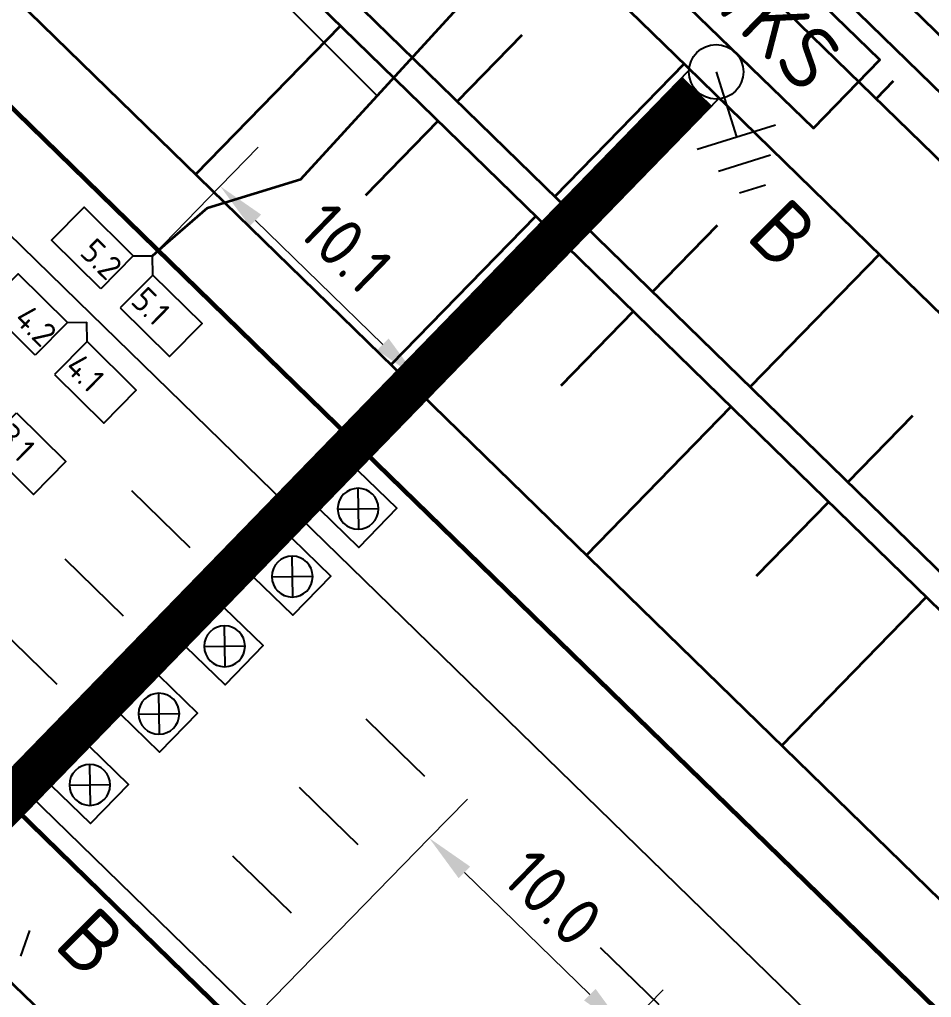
# Model space of a CAD drawing. Header units: metres. Extents: x 134219 to 139178, y 438661 to 444352.
# Drawn here: x 137758.36 to 137791.79, y 439994.38 to 440030.23 of the extents above; entities that cross this region are included whole.
import ezdxf
from ezdxf.enums import TextEntityAlignment as Align

# ---------------------------------------------------------------- set-up
doc = ezdxf.new("R2010")
doc.units = ezdxf.units.M
doc.linetypes.add('13strp', pattern=[4, 1, -3])
doc.linetypes.add('39strp', pattern=[12, 3, -9])
doc.layers.get('DEFPOINTS').update_dxf_attribs({"color": 193})
for name, color, linetype, lineweight in [('N-WE-KL-DATA-S', 10, 'Continuous', 25), ('N-WE-KL-DATA-T18', 1, 'Continuous', 18), ('N-WE-KL-DATA-T25', 7, 'Continuous', 25), ('N-WE-KL-ET_AARDING-S', 7, 'Continuous', 25), ('N-WE-KL-ET_AARDING_AARDELECTRODE-T18', 10, 'Continuous', 18), ('N-WE-KL-ET_AARDING_AARDELECTRODE-T25', 7, 'Continuous', 25), ('N-WE-KL-ET_LS_OV_KABEL-G', 10, 'KL-LS-OV-N', 35), ('N-WE-KL-ET_LS_OV_KABEL-M', 7, 'Continuous', 18), ('N-WE-KL-ET_LS_OV_KAST-G', 10, 'Continuous', 35), ('N-WE-KL-MONITORING-T18', 1, 'Continuous', 25), ('N-WE-VW-BEWEGWIJZERING_DRAAGCONSTRUCTIE-PORTAAL-S', 10, 'Continuous', 25), ('N-WE-VW-BEWEGWIJZERING_DRAAGCONSTRUCTIE_PORTAAL_POER-S', 7, 'Continuous', 25), ('N-WE-VW-VS-S', 160, 'Continuous', 25), ('N-WE-VW-VS-T18', 10, 'Continuous', 18), ('N-WE-VW-VS-T25', 7, 'Continuous', 25), ('Utd-ondergr-nw', 8, '13strp', 35), ('X-XX-AL-AANPIJLING-S', 7, 'Continuous', 25)]:
    doc.layers.add(name, color=color, linetype=linetype, lineweight=lineweight)
doc.layers.add('N-WE-KL-MONITORING-T25', color=2, linetype='Continuous')
doc.layers.add('Utd-weg-nw', color=8, linetype='Continuous')
doc.styles.add('ISO18', font='NLCS-ISO.ttf')
doc.styles.add('ISO25', font='NLCS-ISO.ttf')
doc.styles.add('NLCS-ISO', font='NLCS-ISO.ttf')
doc.styles.add('NLCS_18', font='NLCS-ISO.ttf', dxfattribs={"height": 1.8})
doc.linetypes.add('KL-LS-OV-N', pattern='A,4,-1,[103,NLCS.SHX,S=0.75,R=0,X=0,Y=0],-1,4,-1.5,["0V",Standard,S=1,R=0,X=0,Y=-0.5],-3', length=14.5)
doc.dimstyles.new('NLCS_t18_pijl_Dimension_l3_h1', dxfattribs={"dimtxt": 1.8, "dimasz": 1.8, "dimexe": 2, "dimexo": 2, "dimgap": 0.7, "dimtad": 1, "dimdec": 1, "dimzin": 0, "dimdsep": 46, "dimtxsty": 'NLCS_18', "dimcen": 2.5, "dimdle": 2, "dimclrd": 256, "dimclre": 256, "dimclrt": 256, "dimadec": 1, "dimazin": 0, "dimtfac": 1, "dimtdec": 1, "dimtofl": 0, "dimtmove": 1, "dimatfit": 0, "dimfxl": 0, "dimtolj": 1, "dimtzin": 0, "dimlwd": 18, "dimlwe": 18, "dimarcsym": 0})

# ---------------------------------------------------------------- blocks, each defined once
blk = doc.blocks.new('SVW-BEWEGWIJZERING_DRAAGCONSTRUCTIE_PORTAAL_ANWB (A2 78.450 HRL)')
for points in [[(-0.999, 0.048), (-29.652, -29.437)], [(0.077, -0.997), (-28.577, -30.483)]]:
    blk.add_lwpolyline(points)
at = {"ltscale": 10}
blk.add_lwpolyline([(-0.697, -0.717, 1.5, 1.5, 0), (-28.879, -29.717, 0, 0, 0)], format="xyseb", dxfattribs=at)
blk = doc.blocks.new('SKL-DATA_SIGNAALGEVER_DYNAMISCH-SO')
blk.add_line((0, 2), (0, -2))
blk.add_lwpolyline([(0, -1), (0, 1), (-2, 1), (-2, -1)], close=True)
for points in [[(-0.47, -0.53), (-1.53, 0.53)], [(-0.47, 0.53), (-1.53, -0.53)]]:
    blk.add_lwpolyline(points)
blk.add_circle((-1, 0), 0.75)
at = {"layer": 'N-WE-KL-DATA-T18', "linetype": 'ByBlock', "style": 'NLCS-ISO', "flags": 1}
for tag, p in [('LEVERANCIER', (0, -6.431)), ('BEHOREND_BIJ_PORTAAL_(CONSTRUCTIENUMMER)', (0, -10.215)), ('LOCATIE', (0, -14)), ('TYPE_SIGNAALGEVER', (0, -17.784)), ('PB-ADRES', (0, -21.569)), ('RIJSTROOK_(1,2,3,ETC.)', (0, -25.353)), ('BPS-CODERING', (0, -29.138)), ('OVERIGE_OPMERKING(EN)_1', (0, -32.922)), ('OVERIGE_OPMERKING(EN)_2', (0, -36.707))]:
    blk.add_attdef(tag, p, '', height=1.8, dxfattribs=at)
at = {"layer": 'N-WE-KL-DATA-T25', "linetype": 'ByBlock', "style": 'NLCS-ISO'}
blk.add_attdef('OMSCHRIJVING_T.B.V._LEGENDA', (0, 4.715), '', height=2.5, dxfattribs=at)
blk = doc.blocks.new('SVW-VS_KAST_BERMKAST-SO')
blk.add_lwpolyline([(-4, -1), (4, -1), (4, -4.5), (-4, -4.5)], close=True)
at = {"layer": 'N-WE-VW-VS-T18', "style": 'NLCS-ISO', "flags": 1}
for tag, p in [('OMSCHRIJVING_LEGENDA', (0, -11.181)), ('CONSTRUCTIENUMMER', (0, -14.965)), ('LOCATIE', (0, -18.75)), ('BPS-CODERING', (0, -22.534)), ('NAAM_TB_POORTNUMMER_1', (0, -26.319)), ('CLID_POORTNUMMER_1', (0, -30.103)), ('IP-ADRES_POORTNUMMER_1', (0, -33.888)), ('NAAM_TB_POORTNUMMER_2', (0, -37.672)), ('CLID_POORTNUMMER_2', (0, -41.457)), ('IP-ADRES_POORTNUMMER_2', (0, -45.241)), ('NAAM_TB_POORTNUMMER_3', (0, -49.026)), ('CLID_POORTNUMMER_3', (0, -52.81)), ('IP-ADRES_POORTNUMMER_3', (0, -56.595)), ('NAAM_TB_POORTNUMMER_4', (0, -60.379)), ('CLID_POORTNUMMER_4', (0, -64.164)), ('IP-ADRES_POORTNUMMER_4', (0, -67.948)), ('NAAM_SWITCH', (0, -71.733)), ('IP-ADRES_SWITCH', (0, -75.517)), ('VOEDINGSPUNT', (0, -79.302)), ('POSITIE_X', (0, -86.871)), ('POSITIE_Y', (0, -90.655)), ('OVERIGE_OPMERKING(EN)_1', (0, -94.44)), ('OVERIGE_OPMERKING(EN)_2', (0, -98.224))]:
    blk.add_attdef(tag, p, '', height=1.8, dxfattribs=at)
at = {"layer": 'N-WE-VW-VS-T18', "style": 'NLCS-ISO'}
blk.add_attdef('GROEPSNUMMER', (0, -83.086), '', height=1.8, dxfattribs=at)
at = {"layer": 'N-WE-VW-VS-T25', "style": 'NLCS-ISO'}
blk.add_attdef('SOORT_KAST', text='', height=2.25, dxfattribs=at).set_placement((0, -2.75), align=Align.MIDDLE_CENTER)
blk = doc.blocks.new('SVW-TDI_HULP_DETECTIELUS-SO')
blk.add_line((0.5, 0.5), (0, 0))
at = {"color": 0, "linetype": 'ByBlock'}
blk.add_lwpolyline([(0.5, 2.192), (3.038, 2.192), (3.038, 0.5), (0.5, 0.5)], close=True, dxfattribs=at)
at = {"layer": 'N-WE-VW-VS-T18', "linetype": 'ByBlock', "style": 'NLCS-ISO', "flags": 1}
for tag, p in [('OMSCHRIJVING_LEGENDA', (7.741, -6.192)), ('NABIJ_PORTAAL', (7.741, -9.976)), ('LOCATIE', (7.741, -13.761)), ('RIJSTROKEN', (7.741, -17.545)), ('OVERIGE_OPMERKING(EN)_1', (7.741, -21.33)), ('OVERIGE_OPMERKING(EN)_2', (7.741, -25.114))]:
    blk.add_attdef(tag, p, '', height=1.8, dxfattribs=at)
at = {"layer": 'N-WE-VW-VS-T25', "linetype": 'ByBlock', "style": 'NLCS-ISO'}
blk.add_attdef('LUSNUMMER', text='', height=1.8, dxfattribs=at).set_placement((2.264, 1.346), align=Align.MIDDLE)
blk = doc.blocks.new('SKL-ET_AARDING_AARDELEKTRODE-SO (1)')
for points in [[(2.5, 1.5), (2.5, -1.5)], [(3.5, 1), (3.5, -1)], [(4.5, -0.5), (4.5, 0.5)], [(0, 0), (2.5, 0)]]:
    blk.add_lwpolyline(points)
at = {"layer": 'N-WE-KL-ET_AARDING_AARDELECTRODE-T18', "style": 'NLCS-ISO', "flags": 1}
for tag, p in [('OMSCHRIJVING_LEGENDA', (0, -8.635)), ('CONSTRUCTIENUMMER', (0, -12.42)), ('LOCATIE', (0, -16.204)), ('OVERIGE_OPMERKING(EN)_1', (0, -19.989)), ('OVERIGE_OPMERKING(EN)_2', (0, -23.773))]:
    blk.add_attdef(tag, p, '', height=1.8, dxfattribs=at)
at = {"layer": 'N-WE-KL-ET_AARDING_AARDELECTRODE-T25', "style": 'NLCS-ISO'}
blk.add_attdef('TYPE_SYMBOOL', (0, 4.405), '', height=2.25, dxfattribs=at)
blk = doc.blocks.new('SVW-BEWEGWIJZERING_DRAAGCONSTRUCTIE_PORTAAL')
blk.add_circle((0, 0), 1)
at = {"layer": 'N-WE-KL-MONITORING-T18', "style": 'ISO18', "flags": 1}
for tag, p in [('OMSCHRIJVING_LEGENDA', (9, -7.431)), ('CONSTRUCTIENUMMER', (9, -11.215)), ('LOCATIE', (9, -15)), ('LENGTE_PORTAAL', (9, -18.784)), ('TYPE_PORTAAL', (9, -22.569)), ('BPS-CODERING', (9, -26.353)), ('OVERIGE_OPMERKING(EN)_1', (9, -30.138)), ('OVERIGE_OPMERKING(EN)_2', (9, -33.922))]:
    blk.add_attdef(tag, p, '', height=1.8, dxfattribs=at)
blk = doc.blocks.new('SVW-BEWEGWIJZERING_DRAAGCONSTRUCTIE_PORTAAL_POER-SO')
blk.add_circle((0, 0), 1)
at = {"layer": 'N-WE-KL-MONITORING-T18', "style": 'ISO18', "flags": 1}
for tag, p in [('OMSCHRIJVING_LEGENDA', (0, 28.559)), ('CONSTRUCTIENUMMER', (0, 24.775)), ('LOCATIE', (0, 20.99)), ('TYPE_POER', (0, 17.206)), ('POSITIE_POER', (0, 13.421)), ('OVERIGE_OPMERKING(EN)_1', (0, 9.637)), ('OVERIGE_OPMERKING(EN)_2', (0, 5.852))]:
    blk.add_attdef(tag, p, '', height=1.8, dxfattribs=at)
blk = doc.blocks.new('*D365')
at = {"layer": 'DEFPOINTS', "color": 0, "transparency": 16777216}
for p in [(137773.382, 440000.224), (137773.382, 440000.224), (137780.557, 439993.229)]:
    blk.add_point(p, dxfattribs=at)
at = {"layer": 'N-WE-KL-ET_LS_OV_KABEL-M', "lineweight": 18, "transparency": 16777216}
for p, q in [((137773.382, 440000.224), (137774.778, 440001.656)), ((137780.557, 439993.229), (137781.953, 439994.661))]:
    blk.add_line(p, q, dxfattribs=at)
at = {"layer": 'N-WE-KL-ET_LS_OV_KABEL-M', "linetype": 'Continuous', "lineweight": 18, "transparency": 16777216}
blk.add_line((137779.268, 439994.485), (137774.671, 439998.967), dxfattribs=at)
at = {"layer": 'N-WE-KL-ET_LS_OV_KABEL-M', "transparency": 16777216}
for points in [[(137774.88, 439999.182), (137774.461, 439998.753), (137773.382, 440000.224)], [(137779.478, 439994.7), (137779.059, 439994.27), (137780.557, 439993.229)]]:
    blk.add_solid(points, dxfattribs=at)
at = {"layer": 'N-WE-KL-ET_LS_OV_KABEL-M', "transparency": 16777216, "insert": (137777.915, 439998.039), "char_height": 1.8, "attachment_point": 5, "rotation": 315.7285, "style": 'NLCS_18'}
blk.add_mtext('\\A1;10.0', dxfattribs=at)
blk = doc.blocks.new('*D371')
at = {"layer": 'DEFPOINTS', "color": 0, "transparency": 16777216}
for p in [(137765.717, 440024.123), (137765.717, 440024.123), (137772.973, 440017.072)]:
    blk.add_point(p, dxfattribs=at)
at = {"layer": 'N-WE-KL-ET_LS_OV_KABEL-M', "lineweight": 18, "transparency": 16777216}
for p, q in [((137765.717, 440024.123), (137767.111, 440025.558)), ((137772.973, 440017.072), (137774.367, 440018.506))]:
    blk.add_line(p, q, dxfattribs=at)
at = {"layer": 'N-WE-KL-ET_LS_OV_KABEL-M', "linetype": 'Continuous', "lineweight": 18, "transparency": 16777216}
blk.add_line((137771.682, 440018.326), (137767.008, 440022.869), dxfattribs=at)
at = {"layer": 'N-WE-KL-ET_LS_OV_KABEL-M', "transparency": 16777216}
for points in [[(137767.217, 440023.084), (137766.799, 440022.654), (137765.717, 440024.123)], [(137771.891, 440018.541), (137771.473, 440018.111), (137772.973, 440017.072)]]:
    blk.add_solid(points, dxfattribs=at)
at = {"layer": 'N-WE-KL-ET_LS_OV_KABEL-M', "transparency": 16777216, "insert": (137770.322, 440021.879), "char_height": 1.8, "attachment_point": 5, "rotation": 315.8197, "style": 'NLCS_18'}
blk.add_mtext('\\A1;10.1', dxfattribs=at)

msp = doc.modelspace()

# ---------------------------------------------------------------- linework, layer by layer
at = {"layer": 'N-WE-KL-ET_LS_OV_KABEL-G', "flags": 128}
for points, elevation in [([(137349.117, 440393.781), (137357.31, 440385.817), (137358.179, 440384.189), (137362.082, 440380.608), (137362.86, 440379.473), (137373.725, 440368.974), (137394.141, 440349.067), (137416.566, 440327.514), (137429.333, 440314.961), (137482.44, 440263.041), (137488.787, 440256.891), (137491.363, 440254.615), (137492.379, 440253.392), (137536.106, 440210.84), (137584.458, 440163.718), (137625.428, 440123.396), (137629.184, 440119.991), (137630.49, 440119.137), (137632.386, 440116.924), (137668.355, 440081.707), (137675.32, 440074.796), (137677.354, 440073.363), (137679.01, 440071.167), (137703.418, 440047.33), (137722.059, 440029.174), (137723.853, 440028.128), (137725.242, 440026.432), (137736.959, 440014.829), (137746.016, 440006.088), (137750.75, 440001.922), (137767.587, 439985.788), (137770.243, 439982.795), (137773.533, 439979.728), (137773.666, 439979.588)], 1.454), ([(137763.24, 440021.574), (137763.705, 440021.982), (137765.258, 440023.331), (137768.672, 440024.38), (137778.285, 440034.876)], 1.218)]:
    msp.add_lwpolyline(points, dxfattribs=dict(at, elevation=elevation))
at = {"layer": 'N-WE-KL-ET_LS_OV_KABEL-M', "elevation": 1.218}
msp.add_lwpolyline([(137763.24, 440021.574), (137765.717, 440024.123)], dxfattribs=at)
at = {"layer": 'N-WE-KL-ET_LS_OV_KABEL-M'}
for points in [[(137775.746, 440019.925), (137770.377, 440014.4)], [(137762.96, 439989.533), (137773.382, 440000.224)]]:
    msp.add_lwpolyline(points, dxfattribs=at)
at = {"layer": 'Utd-ondergr-nw', "linetype": 'Continuous', "flags": 128}
for points in [[(137739.85, 440070.392), (137747.011, 440063.412), (137754.173, 440056.433), (137761.334, 440049.453), (137768.496, 440042.474), (137775.657, 440035.494), (137782.819, 440028.515), (137789.98, 440021.536), (137797.142, 440014.556), (137804.303, 440007.577), (137811.465, 440000.597), (137818.626, 439993.618), (137825.788, 439986.638)], [(137752.106, 440068.64), (137759.268, 440061.661), (137766.429, 440054.681), (137773.591, 440047.702), (137780.752, 440040.722), (137787.914, 440033.743), (137795.075, 440026.763), (137802.237, 440019.784), (137809.398, 440012.804), (137816.56, 440005.825), (137823.721, 439998.845)], [(137751.059, 440067.566), (137758.221, 440060.587), (137765.382, 440053.607), (137772.544, 440046.628), (137779.705, 440039.648), (137786.867, 440032.669), (137794.028, 440025.689), (137801.19, 440018.71), (137808.351, 440011.73), (137815.513, 440004.751), (137822.674, 439997.771)], [(137749.803, 440066.277), (137756.965, 440059.298), (137764.126, 440052.318), (137771.288, 440045.339), (137778.449, 440038.359), (137785.611, 440031.38), (137792.772, 440024.4), (137799.934, 440017.421), (137807.095, 440010.441), (137814.257, 440003.462), (137821.418, 439996.482)], [(137722.518, 440065.79), (137729.107, 440059.369), (137736.268, 440052.389), (137743.43, 440045.41), (137750.591, 440038.43), (137757.753, 440031.451), (137764.914, 440024.471), (137772.076, 440017.492), (137779.237, 440010.512), (137786.399, 440003.533), (137793.56, 439996.553), (137800.722, 439989.574), (137807.883, 439982.594), (137815.045, 439975.615), (137822.206, 439968.635)], [(137735.109, 440065.528), (137742.271, 440058.548), (137749.432, 440051.569), (137756.594, 440044.589), (137763.755, 440037.61), (137770.917, 440030.63), (137778.078, 440023.651), (137785.24, 440016.671), (137792.401, 440009.692), (137799.563, 440002.712), (137806.724, 439995.733), (137813.886, 439988.753), (137821.047, 439981.774)], [(137692.742, 440065.039), (137699.904, 440058.059), (137707.065, 440051.08), (137707.638, 440050.521), (137714.226, 440044.1), (137721.388, 440037.121), (137728.549, 440030.141), (137735.711, 440023.162), (137742.872, 440016.182), (137750.034, 440009.203), (137757.195, 440002.223), (137764.357, 439995.244), (137771.518, 439988.264), (137778.68, 439981.285), (137785.841, 439974.305), (137793.003, 439967.326), (137800.164, 439960.346), (137807.326, 439953.367), (137814.487, 439946.388), (137821.649, 439939.408)], [(137692.791, 440065.089), (137699.952, 440058.109), (137707.114, 440051.13), (137707.687, 440050.572), (137714.275, 440044.15), (137721.437, 440037.171), (137728.598, 440030.191), (137735.76, 440023.212), (137742.921, 440016.232), (137750.083, 440009.253), (137757.244, 440002.274), (137764.406, 439995.294), (137771.567, 439988.315), (137778.729, 439981.335), (137785.89, 439974.356), (137793.052, 439967.376), (137800.213, 439960.397), (137807.375, 439953.417), (137814.536, 439946.438), (137821.698, 439939.458)], [(137734.412, 440064.812), (137741.573, 440057.832), (137748.734, 440050.853), (137755.896, 440043.873), (137763.057, 440036.894), (137770.219, 440029.914), (137777.38, 440022.935), (137784.542, 440015.955), (137791.703, 440008.976), (137798.865, 440001.996), (137806.026, 439995.017), (137813.188, 439988.037), (137820.349, 439981.058), (137827.511, 439974.078)], [(137719.851, 440064.2), (137720.424, 440063.641), (137727.013, 440057.22), (137734.174, 440050.241), (137741.336, 440043.261), (137748.497, 440036.282), (137755.659, 440029.302), (137762.82, 440022.323), (137769.982, 440015.343), (137777.143, 440008.364), (137784.305, 440001.384), (137791.466, 439994.405), (137798.628, 439987.425), (137805.789, 439980.446), (137812.951, 439973.466), (137820.112, 439966.487), (137827.274, 439959.507)], [(137719.9, 440064.25), (137720.473, 440063.691), (137727.062, 440057.27), (137734.223, 440050.291), (137741.385, 440043.311), (137748.546, 440036.332), (137755.708, 440029.352), (137762.869, 440022.373), (137770.031, 440015.393), (137777.192, 440008.414), (137784.354, 440001.434), (137791.515, 439994.455), (137798.677, 439987.475), (137805.838, 439980.496), (137813, 439973.516), (137820.161, 439966.537), (137827.322, 439959.557)], [(137764.821, 440024.562), (137770.126, 440030.005)], [(137776.775, 440029.663), (137774.404, 440027.231)], [(137782.726, 440028.606), (137777.985, 440023.742)], [(137790.392, 440027.976), (137789.764, 440027.331)], [(137771.054, 440023.794), (137773.707, 440026.515)], [(137771.983, 440017.582), (137777.287, 440023.025)], [(137783.936, 440022.684), (137781.566, 440020.252)], [(137789.887, 440021.626), (137785.147, 440016.762)], [(137778.216, 440016.814), (137780.868, 440019.536)], [(137779.144, 440010.603), (137784.449, 440016.046)], [(137791.098, 440015.704), (137788.727, 440013.272)], [(137785.377, 440009.835), (137788.03, 440012.556)], [(137786.305, 440003.623), (137791.61, 440009.067)]]:
    msp.add_lwpolyline(points, dxfattribs=at)
at = {"layer": 'Utd-weg-nw', "linetype": '39strp', "flags": 128}
for points in [[(137358.552, 440406.612), (137364.088, 440401.217), (137371.25, 440394.238), (137378.411, 440387.258), (137385.573, 440380.279), (137392.734, 440373.299), (137399.896, 440366.32), (137407.057, 440359.34), (137414.219, 440352.361), (137421.38, 440345.381), (137428.541, 440338.402), (137435.703, 440331.422), (137442.864, 440324.443), (137450.026, 440317.463), (137457.187, 440310.484), (137464.349, 440303.504), (137471.51, 440296.525), (137478.672, 440289.545), (137485.833, 440282.566), (137492.995, 440275.586), (137500.156, 440268.607), (137507.318, 440261.627), (137514.479, 440254.648), (137521.641, 440247.668), (137528.802, 440240.689), (137535.964, 440233.709), (137543.125, 440226.73), (137550.287, 440219.751), (137557.448, 440212.771), (137564.61, 440205.792), (137568.835, 440201.674), (137571.771, 440198.812), (137578.933, 440191.833), (137586.094, 440184.853), (137593.256, 440177.874), (137600.417, 440170.894), (137607.578, 440163.915), (137614.74, 440156.935), (137621.901, 440149.956), (137629.063, 440142.976), (137636.224, 440135.997), (137643.386, 440129.017), (137650.547, 440122.038), (137657.709, 440115.058), (137664.87, 440108.079), (137672.032, 440101.099), (137679.193, 440094.12), (137686.355, 440087.14), (137693.516, 440080.161), (137700.678, 440073.181), (137707.839, 440066.202), (137715.001, 440059.222), (137715.574, 440058.664), (137722.162, 440052.243), (137729.324, 440045.263), (137736.485, 440038.284), (137743.647, 440031.304), (137750.808, 440024.325), (137757.97, 440017.345), (137765.131, 440010.366), (137772.293, 440003.387), (137779.454, 439996.407), (137786.615, 439989.428), (137793.777, 439982.448), (137800.938, 439975.469), (137808.1, 439968.489), (137815.261, 439961.51), (137822.423, 439954.53), (137829.584, 439947.551), (137836.746, 439940.571), (137843.907, 439933.592), (137851.069, 439926.612), (137858.23, 439919.633), (137865.392, 439912.653), (137872.553, 439905.674), (137879.715, 439898.694), (137886.876, 439891.715), (137894.038, 439884.735), (137901.199, 439877.756), (137908.361, 439870.776), (137915.522, 439863.797), (137922.684, 439856.817), (137929.845, 439849.838), (137935.288, 439844.533), (137937.007, 439842.858), (137944.168, 439835.879), (137951.33, 439828.899), (137958.491, 439821.92), (137961.549, 439818.939), (137965.647, 439814.948), (137972.804, 439807.988), (137979.968, 439801.035), (137987.139, 439794.089), (137994.317, 439787.15), (138001.502, 439780.218), (138008.694, 439773.294), (138015.893, 439766.376), (138020.234, 439762.212), (138023.103, 439759.461), (138030.321, 439752.541), (138037.539, 439745.62), (138044.758, 439738.699), (138051.976, 439731.779), (138059.194, 439724.858), (138066.413, 439717.937), (138073.359, 439711.277)], [(137356.11, 440404.106), (137361.645, 440398.711), (137368.807, 440391.731), (137375.968, 440384.752), (137383.13, 440377.772), (137390.291, 440370.793), (137397.453, 440363.813), (137404.614, 440356.834), (137411.776, 440349.854), (137418.937, 440342.875), (137426.099, 440335.895), (137433.26, 440328.916), (137440.422, 440321.936), (137447.583, 440314.957), (137454.745, 440307.977), (137461.906, 440300.998), (137469.068, 440294.018), (137476.229, 440287.039), (137483.39, 440280.059), (137490.552, 440273.08), (137497.713, 440266.1), (137504.875, 440259.121), (137512.036, 440252.141), (137519.198, 440245.162), (137526.359, 440238.182), (137533.521, 440231.203), (137540.682, 440224.223), (137547.844, 440217.244), (137555.005, 440210.265), (137562.167, 440203.285), (137566.392, 440199.167), (137569.328, 440196.306), (137576.49, 440189.326), (137583.651, 440182.347), (137590.813, 440175.367), (137597.974, 440168.388), (137605.136, 440161.408), (137612.297, 440154.429), (137619.459, 440147.449), (137626.62, 440140.47), (137633.782, 440133.49), (137640.943, 440126.511), (137648.105, 440119.531), (137655.266, 440112.552), (137662.427, 440105.572), (137669.589, 440098.593), (137676.75, 440091.613), (137683.912, 440084.634), (137691.073, 440077.654), (137698.235, 440070.675), (137705.396, 440063.695), (137712.558, 440056.716), (137713.131, 440056.158), (137719.719, 440049.736), (137726.881, 440042.757), (137734.042, 440035.777), (137741.204, 440028.798), (137748.365, 440021.818), (137755.527, 440014.839), (137762.688, 440007.859), (137769.85, 440000.88), (137777.011, 439993.9), (137784.173, 439986.921), (137791.334, 439979.942), (137798.496, 439972.962), (137805.657, 439965.983), (137812.819, 439959.003), (137819.98, 439952.024), (137827.142, 439945.044), (137834.303, 439938.065), (137841.464, 439931.085), (137848.626, 439924.106), (137855.787, 439917.126), (137862.949, 439910.147), (137870.11, 439903.167), (137877.272, 439896.188), (137884.433, 439889.208), (137891.595, 439882.229), (137898.756, 439875.249), (137905.918, 439868.27), (137913.079, 439861.29), (137920.241, 439854.311), (137927.402, 439847.331), (137932.845, 439842.027), (137934.564, 439840.352), (137941.725, 439833.372), (137948.887, 439826.393), (137956.048, 439819.413), (137959.106, 439816.433), (137963.205, 439812.44), (137970.365, 439805.477), (137977.532, 439798.522), (137984.705, 439791.573), (137991.886, 439784.632), (137999.073, 439777.698), (138006.268, 439770.771), (138013.469, 439763.852), (138017.812, 439759.686), (138020.681, 439756.935), (138027.899, 439750.014), (138035.117, 439743.094), (138042.335, 439736.173), (138049.554, 439729.252), (138056.772, 439722.331), (138063.99, 439715.411), (138070.937, 439708.751)], [(137353.667, 440401.599), (137359.203, 440396.204), (137366.364, 440389.225), (137373.525, 440382.245), (137380.687, 440375.266), (137387.848, 440368.286), (137395.01, 440361.307), (137402.171, 440354.327), (137409.333, 440347.348), (137416.494, 440340.368), (137423.656, 440333.389), (137430.817, 440326.409), (137437.979, 440319.43), (137445.14, 440312.45), (137452.302, 440305.471), (137459.463, 440298.491), (137466.625, 440291.512), (137473.786, 440284.532), (137480.948, 440277.553), (137488.109, 440270.573), (137495.271, 440263.594), (137502.432, 440256.614), (137509.594, 440249.635), (137516.755, 440242.655), (137523.917, 440235.676), (137531.078, 440228.696), (137538.24, 440221.717), (137545.401, 440214.737), (137552.562, 440207.758), (137559.724, 440200.779), (137563.949, 440196.661), (137566.885, 440193.799), (137574.047, 440186.82), (137581.208, 440179.84), (137588.37, 440172.861), (137595.531, 440165.881), (137602.693, 440158.902), (137609.854, 440151.922), (137617.016, 440144.943), (137624.177, 440137.963), (137631.339, 440130.984), (137638.5, 440124.004), (137645.662, 440117.025), (137652.823, 440110.045), (137659.985, 440103.066), (137667.146, 440096.086), (137674.308, 440089.107), (137681.469, 440082.127), (137688.631, 440075.148), (137695.792, 440068.168), (137702.954, 440061.189), (137710.115, 440054.209), (137710.688, 440053.651), (137717.277, 440047.23), (137724.438, 440040.25), (137731.599, 440033.271), (137738.761, 440026.291), (137745.922, 440019.312), (137753.084, 440012.332), (137760.245, 440005.353), (137767.407, 439998.373), (137774.568, 439991.394), (137781.73, 439984.414), (137788.891, 439977.435), (137796.053, 439970.456), (137803.214, 439963.476), (137810.376, 439956.497), (137817.537, 439949.517), (137824.699, 439942.538), (137831.86, 439935.558), (137839.022, 439928.579), (137846.183, 439921.599), (137853.345, 439914.62), (137860.506, 439907.64), (137867.668, 439900.661), (137874.829, 439893.681), (137881.991, 439886.702), (137889.152, 439879.722), (137896.314, 439872.743), (137903.475, 439865.763), (137910.636, 439858.784), (137917.798, 439851.804), (137924.959, 439844.825), (137930.402, 439839.52), (137932.121, 439837.845), (137939.282, 439830.866), (137946.444, 439823.886), (137953.605, 439816.907), (137956.664, 439813.926), (137960.764, 439809.932), (137967.926, 439802.967), (137975.095, 439796.009), (137982.272, 439789.058), (137989.455, 439782.115), (137996.645, 439775.178), (138003.842, 439768.249), (138011.045, 439761.327), (138015.389, 439757.159), (138018.258, 439754.409), (138025.477, 439747.488), (138032.695, 439740.567), (138039.913, 439733.646), (138047.132, 439726.726), (138054.35, 439719.805), (138061.568, 439712.884), (138068.514, 439706.225)]]:
    msp.add_lwpolyline(points, dxfattribs=at)
at = {"layer": 'Utd-weg-nw', "linetype": 'Continuous', "flags": 128}
for points in [[(137710.352, 440068.78), (137717.513, 440061.801), (137718.086, 440061.242), (137724.675, 440054.821), (137731.836, 440047.842), (137738.998, 440040.862), (137746.159, 440033.883), (137753.321, 440026.903), (137760.482, 440019.924), (137767.644, 440012.944), (137774.805, 440005.965), (137781.967, 439998.985), (137789.128, 439992.006), (137796.29, 439985.026), (137803.451, 439978.047), (137810.613, 439971.067), (137817.774, 439964.088), (137824.935, 439957.108)], [(137693.279, 440065.59), (137700.441, 440058.611), (137707.602, 440051.631), (137708.175, 440051.073), (137714.764, 440044.652), (137721.925, 440037.672), (137729.087, 440030.693), (137736.248, 440023.713), (137743.41, 440016.734), (137750.571, 440009.754), (137757.733, 440002.775), (137764.894, 439995.795), (137772.056, 439988.816), (137779.217, 439981.836), (137786.379, 439974.857), (137793.54, 439967.877), (137800.702, 439960.898), (137807.863, 439953.918), (137815.025, 439946.939), (137822.186, 439939.959)]]:
    msp.add_lwpolyline(points, dxfattribs=at)
at = {"layer": 'X-XX-AL-AANPIJLING-S'}
msp.add_lwpolyline([(137764.99, 440033.923), (137771.474, 440027.439)], dxfattribs=at)

# ---------------------------------------------------------------- block references
at = {"layer": 'N-WE-KL-DATA-S', "xscale": -1, "rotation": 315.8197146191355}
for p in [(137770.057, 440012.995), (137767.641, 440010.508), (137765.16, 440007.956), (137762.754, 440005.48), (137760.22, 440002.872)]:
    msp.add_blockref('SKL-DATA_SIGNAALGEVER_DYNAMISCH-SO', p, dxfattribs=at)
at = {"layer": 'N-WE-KL-ET_AARDING-S'}
ref = msp.add_blockref('SKL-ET_AARDING_AARDELEKTRODE-SO (1)', (137783.9, 440028.316), dxfattribs=dict(at, xscale=-1, rotation=107.2285390830733))
ref.add_attrib('TYPE_SYMBOOL', 'B', (137784.936, 440022.239), dxfattribs={"layer": 'N-WE-KL-MONITORING-T25', "height": 2.25, "rotation": 314.9988, "style": 'ISO25'})
ref = msp.add_blockref('SKL-ET_AARDING_AARDELEKTRODE-SO (1)', (137754.324, 439997.882), dxfattribs=dict(at, xscale=-1, rotation=160.3484407387765))
ref.add_attrib('TYPE_SYMBOOL', 'B', (137759.566, 439996.263), dxfattribs={"layer": 'N-WE-KL-MONITORING-T25', "height": 2.25, "rotation": 314.9988, "style": 'ISO25'})
at = {"layer": 'N-WE-KL-ET_LS_OV_KAST-G'}
ref = msp.add_blockref('SVW-VS_KAST_BERMKAST-SO', (137783.9, 440028.316), dxfattribs=dict(at, xscale=-1, rotation=135.8197146188197))
ref.add_attrib('SOORT_KAST', 'WKS', dxfattribs={"layer": 'N-WE-KL-MONITORING-T25', "height": 2.25, "rotation": 315.8197, "style": 'ISO25'}).set_placement((137785.817, 440030.288), align=Align.MIDDLE_CENTER)
ref.add_attrib('GROEPSNUMMER', 'I-9', (137787.028, 440033.487), dxfattribs={"layer": 'N-WE-KL-MONITORING-T18', "height": 1.8, "rotation": 314.9988, "style": 'ISO18'})
at = {"layer": 'N-WE-VW-BEWEGWIJZERING_DRAAGCONSTRUCTIE-PORTAAL-S'}
msp.add_blockref('SVW-BEWEGWIJZERING_DRAAGCONSTRUCTIE_PORTAAL_ANWB (A2 78.450 HRL)', (137783.9, 440028.316), dxfattribs=at)
at = {"layer": 'N-WE-VW-BEWEGWIJZERING_DRAAGCONSTRUCTIE_PORTAAL_POER-S'}
for name, rotation in [('SVW-BEWEGWIJZERING_DRAAGCONSTRUCTIE_PORTAAL', 49.00002592577235), ('SVW-BEWEGWIJZERING_DRAAGCONSTRUCTIE_PORTAAL_POER-SO', 107.0588396289041)]:
    msp.add_blockref(name, (137783.9, 440028.316), dxfattribs=dict(at, rotation=rotation))
at = {"layer": 'N-WE-VW-VS-S'}
ref = msp.add_blockref('SVW-TDI_HULP_DETECTIELUS-SO', (137763.24, 440021.574, 1.218), dxfattribs=dict(at, rotation=135.3732268984592))
ref.add_attrib('LUSNUMMER', '5.2', dxfattribs={"layer": 'N-WE-KL-MONITORING-T18', "height": 0.9, "rotation": 315.3732, "style": 'ISO18'}).set_placement((137761.361, 440021.45, 1.218), align=Align.MIDDLE_CENTER)
ref = msp.add_blockref('SVW-TDI_HULP_DETECTIELUS-SO', (137763.24, 440021.574, 1.218), dxfattribs=dict(at, xscale=-1, rotation=135.3732268924467))
ref.add_attrib('LUSNUMMER', '5.1', dxfattribs={"layer": 'N-WE-KL-MONITORING-T18', "height": 0.9, "rotation": 315.3732, "style": 'ISO18'}).set_placement((137763.172, 440019.726, 1.218), align=Align.MIDDLE_CENTER)
ref = msp.add_blockref('SVW-TDI_HULP_DETECTIELUS-SO', (137760.83, 440019.133, 1.218), dxfattribs=dict(at, rotation=135.3732268984592))
ref.add_attrib('LUSNUMMER', '4.2', dxfattribs={"layer": 'N-WE-KL-MONITORING-T18', "height": 0.9, "rotation": 315.3732, "style": 'ISO18'}).set_placement((137758.952, 440019.009, 1.218), align=Align.MIDDLE_CENTER)
ref = msp.add_blockref('SVW-TDI_HULP_DETECTIELUS-SO', (137760.83, 440019.133, 1.218), dxfattribs=dict(at, xscale=-1, rotation=135.3732268924467))
ref.add_attrib('LUSNUMMER', '4.1', dxfattribs={"layer": 'N-WE-KL-MONITORING-T18', "height": 0.9, "rotation": 315.3732, "style": 'ISO18'}).set_placement((137760.763, 440017.285, 1.218), align=Align.MIDDLE_CENTER)
ref = msp.add_blockref('SVW-TDI_HULP_DETECTIELUS-SO', (137756.358, 440014.603, 1.218), dxfattribs=dict(at, rotation=315.372438059873))
ref.add_attrib('LUSNUMMER', '3.1', dxfattribs={"layer": 'N-WE-KL-MONITORING-T18', "height": 0.9, "rotation": 315.3724, "style": 'ISO18'}).set_placement((137758.231, 440014.721, 1.218), align=Align.MIDDLE_CENTER)

# ---------------------------------------------------------------- dimensions: what is measured, and where the dimension line sits
at = {"layer": 'N-WE-KL-ET_LS_OV_KABEL-M'}
for base, p1, p2, angle, picture, middle in [((137765.717, 440024.123), (137772.973, 440017.072), (137765.717, 440024.123), 135.8197, '*D371', (137769.207, 440020.732)), ((137773.382, 440000.224), (137780.557, 439993.229), (137773.382, 440000.224), 135.7285, '*D365', (137776.798, 439996.894))]:
    dim = msp.add_linear_dim(base=base, p1=p1, p2=p2, angle=angle, dimstyle='NLCS_t18_pijl_Dimension_l3_h1', dxfattribs=at)
    dim.commit()
    dim.dimension.update_dxf_attribs({"geometry": picture, "text_midpoint": middle, "dimtype": 161})

doc.saveas('drawing.dxf')
